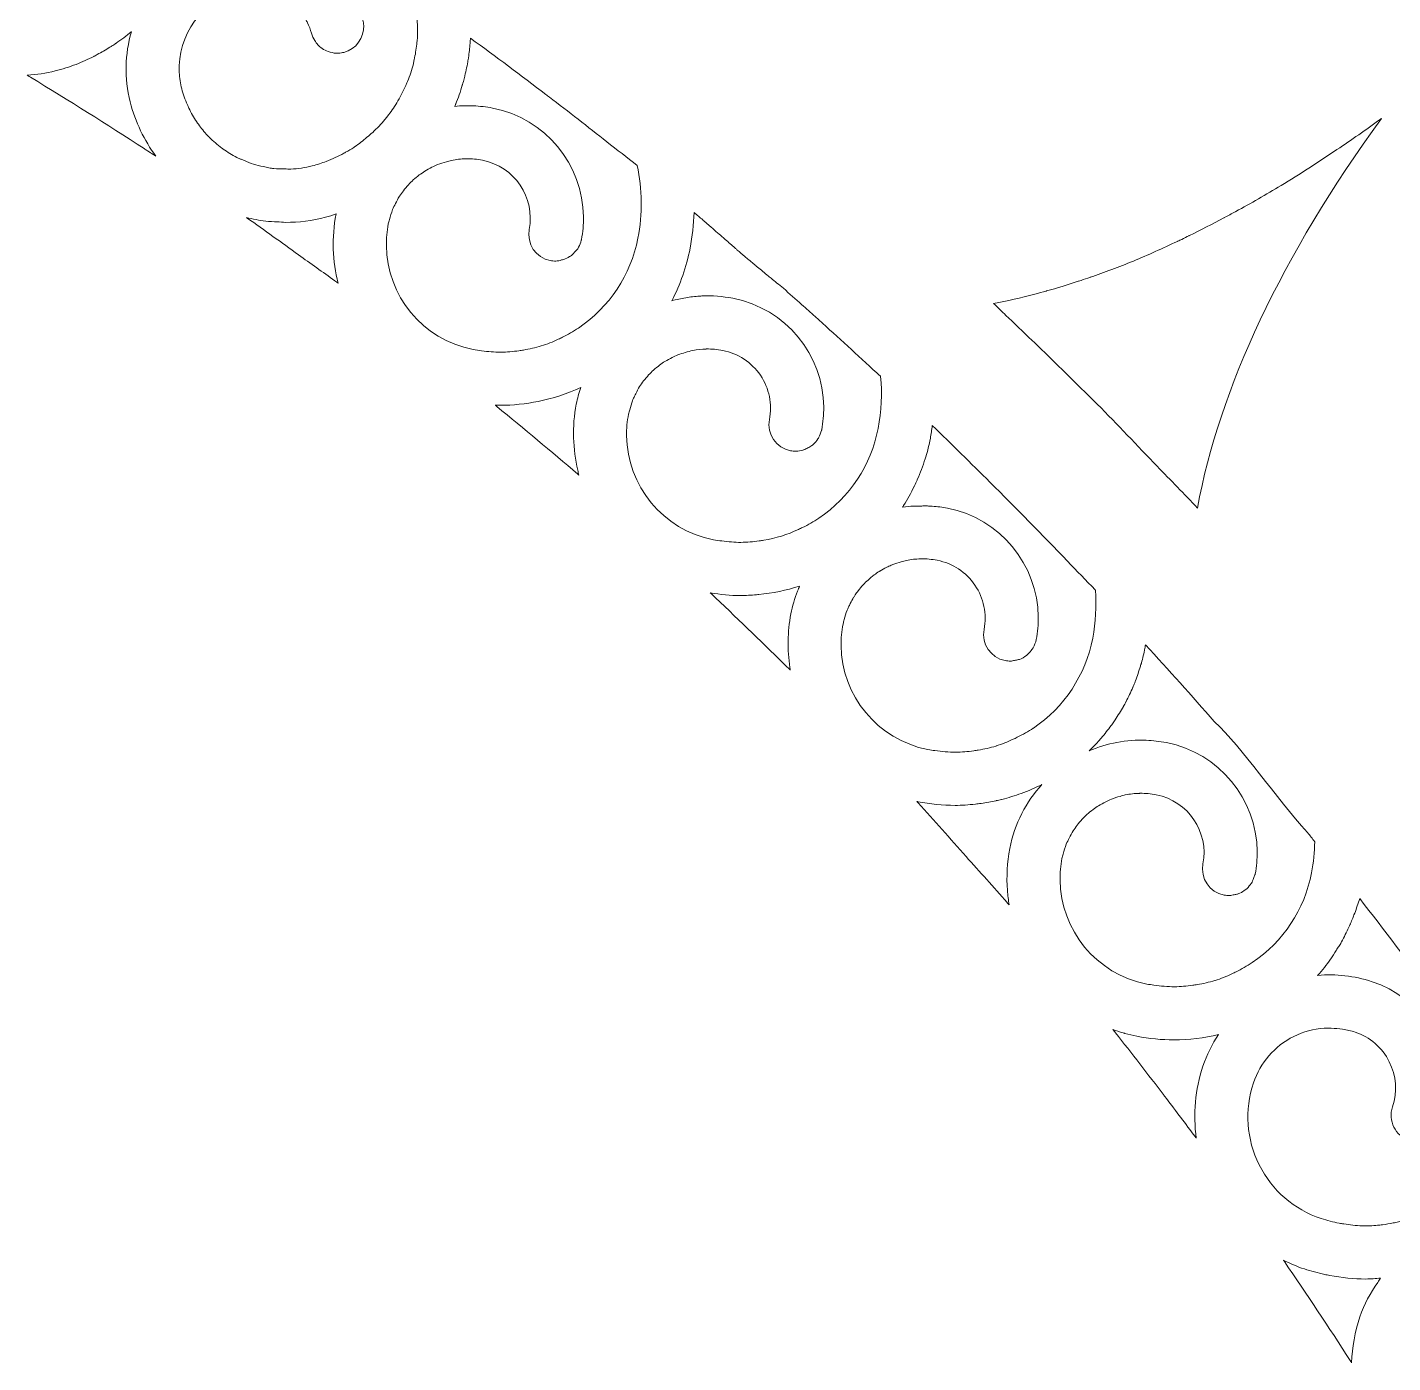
# Model space of a CAD drawing. Header units: millimetres. Extents: x -416 to 1516, y -417 to 43.
# Drawn here: x 971.55 to 997.25, y -60.25 to -35.12 of the extents above; entities that cross this region are included whole.
import ezdxf

# ---------------------------------------------------------------- set-up
doc = ezdxf.new("R2010")
doc.units = ezdxf.units.MM
doc.header["$MEASUREMENT"] = 0
doc.layers.add('Layer 2', color=7, linetype='Continuous')

msp = doc.modelspace()

# ---------------------------------------------------------------- linework, layer by layer
at = {"layer": 'Layer 2', "lineweight": 0}
for points, knots in [([(977.209, -35.57), (977.222, -35.575), (977.233, -35.58), (977.247, -35.584), (977.247, -35.584), (977.247, -35.584), (977.247, -35.584), (977.297, -35.598), (977.349, -35.606), (977.402, -35.603), (977.402, -35.603), (977.402, -35.603), (977.402, -35.603), (977.402, -35.603), (977.403, -35.603), (977.403, -35.603), (977.403, -35.603), (977.403, -35.603), (977.403, -35.603), (977.421, -35.602), (977.439, -35.598), (977.458, -35.595), (977.473, -35.592), (977.488, -35.592), (977.503, -35.588), (977.737, -35.528), (977.89, -35.311), (977.878, -35.079), (977.877, -35.046), (977.872, -35.013), (977.863, -34.979), (977.832, -34.857), (977.788, -34.741), (977.737, -34.63), (977.733, -34.621), (977.729, -34.612), (977.725, -34.603), (977.725, -34.602), (977.724, -34.601), (977.724, -34.6), (977.682, -34.512), (977.634, -34.428), (977.58, -34.348), (977.58, -34.346), (977.579, -34.345), (977.578, -34.343), (977.563, -34.321), (977.548, -34.299), (977.533, -34.277), (977.527, -34.27), (977.521, -34.264), (977.516, -34.257), (977.476, -34.203), (977.434, -34.152), (977.389, -34.103), (977.374, -34.086), (977.361, -34.067), (977.346, -34.05), (977.33, -34.034), (977.313, -34.019), (977.297, -34.003), (977.278, -33.984), (977.256, -33.968), (977.236, -33.95), (977.208, -33.925), (977.18, -33.9), (977.151, -33.876), (977.125, -33.855), (977.102, -33.831), (977.076, -33.812), (977.066, -33.805), (977.056, -33.797), (977.046, -33.79), (976.981, -33.743), (976.91, -33.703), (976.84, -33.665), (976.839, -33.664), (976.839, -33.664), (976.839, -33.664), (976.811, -33.649), (976.786, -33.629), (976.758, -33.615), (976.745, -33.609), (976.732, -33.605), (976.719, -33.599), (976.634, -33.559), (976.548, -33.525), (976.459, -33.496), (976.459, -33.496), (976.459, -33.496), (976.458, -33.496), (976.448, -33.492), (976.438, -33.487), (976.428, -33.484), (976.418, -33.481), (976.407, -33.479), (976.396, -33.477), (976.396, -33.477), (976.396, -33.477), (976.396, -33.477), (976.378, -33.472), (976.359, -33.47), (976.341, -33.465), (976.332, -33.463), (976.322, -33.462), (976.313, -33.459), (976.313, -33.459), (976.313, -33.459), (976.313, -33.459), (976.241, -33.441), (976.17, -33.423), (976.096, -33.413), (976.079, -33.411), (976.062, -33.41), (976.045, -33.408), (976.039, -33.407), (976.032, -33.408), (976.026, -33.407), (975.923, -33.395), (975.82, -33.39), (975.715, -33.396), (975.574, -33.402), (975.433, -33.423), (975.291, -33.46), (975.291, -33.46), (975.291, -33.46), (975.291, -33.46), (975.169, -33.491), (975.053, -33.535), (974.94, -33.584), (974.906, -33.598), (974.873, -33.614), (974.84, -33.63), (974.732, -33.681), (974.627, -33.737), (974.53, -33.802), (974.534, -33.791), (974.537, -33.781), (974.54, -33.77), (974.602, -33.62), (974.651, -33.466), (974.691, -33.31), (974.726, -33.182), (974.753, -33.052), (974.772, -32.921), (974.772, -32.919), (974.773, -32.918), (974.773, -32.917), (974.815, -32.618), (974.819, -32.314), (974.785, -32.01), (974.785, -32.006), (974.785, -32.003), (974.785, -31.999), (974.827, -31.99), (974.87, -31.986), (974.912, -31.978), (974.912, -31.979), (974.913, -31.979), (974.913, -31.979), (975.51, -32.349), (976.1, -32.728), (976.687, -33.113), (977.205, -33.454), (977.718, -33.802), (978.228, -34.154), (978.425, -34.29), (978.626, -34.421), (978.822, -34.559), (978.822, -34.559), (978.823, -34.559), (978.823, -34.559), (978.823, -34.559), (978.824, -34.56), (978.825, -34.56), (978.827, -34.572), (978.829, -34.583), (978.831, -34.595), (978.854, -34.702), (978.87, -34.809), (978.88, -34.915), (978.883, -34.951), (978.886, -34.986), (978.888, -35.021), (978.894, -35.135), (978.894, -35.248), (978.886, -35.359), (978.884, -35.385), (978.88, -35.41), (978.877, -35.435), (978.866, -35.534), (978.85, -35.632), (978.829, -35.728), (978.823, -35.753), (978.819, -35.779), (978.813, -35.804), (978.784, -35.916), (978.748, -36.026), (978.706, -36.133), (978.698, -36.153), (978.689, -36.173), (978.68, -36.193), (978.674, -36.207), (978.665, -36.22), (978.659, -36.235), (978.613, -36.339), (978.56, -36.441), (978.501, -36.539), (978.448, -36.626), (978.389, -36.71), (978.326, -36.79), (978.318, -36.8), (978.312, -36.812), (978.304, -36.821), (978.296, -36.832), (978.287, -36.842), (978.279, -36.853), (978.208, -36.938), (978.129, -37.017), (978.048, -37.093), (978.013, -37.125), (977.976, -37.155), (977.94, -37.186), (977.864, -37.249), (977.789, -37.312), (977.706, -37.367), (977.7, -37.371), (977.695, -37.374), (977.69, -37.378), (977.641, -37.41), (977.591, -37.44), (977.539, -37.468), (977.534, -37.472), (977.528, -37.475), (977.522, -37.478), (977.516, -37.481), (977.511, -37.483), (977.505, -37.486), (977.399, -37.543), (977.29, -37.597), (977.174, -37.64), (977.088, -37.672), (977, -37.701), (976.909, -37.724), (976.908, -37.724), (976.908, -37.724), (976.908, -37.724), (976.773, -37.759), (976.638, -37.779), (976.504, -37.786), (976.467, -37.788), (976.43, -37.782), (976.392, -37.781), (976.322, -37.781), (976.252, -37.78), (976.184, -37.774), (976.17, -37.772), (976.157, -37.771), (976.143, -37.769), (976.109, -37.764), (976.075, -37.756), (976.042, -37.748), (975.976, -37.735), (975.91, -37.725), (975.846, -37.706), (975.831, -37.702), (975.816, -37.697), (975.801, -37.693), (975.744, -37.673), (975.689, -37.649), (975.633, -37.625), (975.613, -37.617), (975.592, -37.609), (975.572, -37.601), (975.554, -37.593), (975.535, -37.588), (975.518, -37.58), (975.509, -37.575), (975.5, -37.57), (975.491, -37.565), (975.4, -37.519), (975.315, -37.466), (975.232, -37.407), (975.224, -37.401), (975.216, -37.395), (975.207, -37.389), (975.125, -37.328), (975.046, -37.261), (974.973, -37.188), (974.973, -37.188), (974.973, -37.188), (974.973, -37.187), (974.961, -37.176), (974.95, -37.163), (974.939, -37.151), (974.877, -37.085), (974.819, -37.014), (974.766, -36.94), (974.757, -36.927), (974.747, -36.915), (974.738, -36.902), (974.738, -36.902), (974.735, -36.898), (974.735, -36.898), (974.679, -36.815), (974.63, -36.727), (974.586, -36.636), (974.576, -36.615), (974.568, -36.595), (974.559, -36.574), (974.516, -36.477), (974.479, -36.378), (974.452, -36.272), (974.452, -36.272), (974.452, -36.272), (974.452, -36.272), (974.426, -36.171), (974.411, -36.07), (974.406, -35.969), (974.371, -35.266), (974.834, -34.61), (975.541, -34.428), (975.616, -34.409), (975.69, -34.398), (975.764, -34.395), (975.833, -34.391), (975.902, -34.396), (975.969, -34.405), (975.993, -34.408), (976.016, -34.415), (976.039, -34.42), (976.082, -34.429), (976.125, -34.438), (976.166, -34.452), (976.192, -34.46), (976.216, -34.472), (976.241, -34.482), (976.278, -34.497), (976.315, -34.514), (976.351, -34.533), (976.375, -34.547), (976.398, -34.561), (976.421, -34.576), (976.455, -34.598), (976.487, -34.622), (976.518, -34.647), (976.539, -34.664), (976.56, -34.682), (976.58, -34.701), (976.61, -34.729), (976.638, -34.76), (976.665, -34.792), (976.682, -34.812), (976.699, -34.831), (976.714, -34.852), (976.742, -34.889), (976.765, -34.929), (976.787, -34.97), (976.798, -34.99), (976.811, -35.008), (976.821, -35.029), (976.85, -35.092), (976.876, -35.158), (976.894, -35.228), (976.907, -35.278), (976.93, -35.323), (976.956, -35.364), (976.992, -35.424), (977.039, -35.475), (977.095, -35.514), (977.095, -35.514), (977.095, -35.514), (977.095, -35.514), (977.13, -35.538), (977.169, -35.556), (977.209, -35.57)], [0, 0, 0, 0, 1, 1, 1, 2, 2, 2, 3, 3, 3, 4, 4, 4, 5, 5, 5, 6, 6, 6, 7, 7, 7, 8, 8, 8, 9, 9, 9, 10, 10, 10, 11, 11, 11, 12, 12, 12, 13, 13, 13, 14, 14, 14, 15, 15, 15, 16, 16, 16, 17, 17, 17, 18, 18, 18, 19, 19, 19, 20, 20, 20, 21, 21, 21, 22, 22, 22, 23, 23, 23, 24, 24, 24, 25, 25, 25, 26, 26, 26, 27, 27, 27, 28, 28, 28, 29, 29, 29, 30, 30, 30, 31, 31, 31, 32, 32, 32, 33, 33, 33, 34, 34, 34, 35, 35, 35, 36, 36, 36, 37, 37, 37, 38, 38, 38, 39, 39, 39, 40, 40, 40, 41, 41, 41, 42, 42, 42, 43, 43, 43, 44, 44, 44, 45, 45, 45, 46, 46, 46, 47, 47, 47, 48, 48, 48, 49, 49, 49, 50, 50, 50, 51, 51, 51, 52, 52, 52, 53, 53, 53, 54, 54, 54, 55, 55, 55, 56, 56, 56, 57, 57, 57, 58, 58, 58, 59, 59, 59, 60, 60, 60, 61, 61, 61, 62, 62, 62, 63, 63, 63, 64, 64, 64, 65, 65, 65, 66, 66, 66, 67, 67, 67, 68, 68, 68, 69, 69, 69, 70, 70, 70, 71, 71, 71, 72, 72, 72, 73, 73, 73, 74, 74, 74, 75, 75, 75, 76, 76, 76, 77, 77, 77, 78, 78, 78, 79, 79, 79, 80, 80, 80, 81, 81, 81, 82, 82, 82, 83, 83, 83, 84, 84, 84, 85, 85, 85, 86, 86, 86, 87, 87, 87, 88, 88, 88, 89, 89, 89, 90, 90, 90, 91, 91, 91, 92, 92, 92, 93, 93, 93, 94, 94, 94, 95, 95, 95, 96, 96, 96, 97, 97, 97, 98, 98, 98, 99, 99, 99, 100, 100, 100, 101, 101, 101, 102, 102, 102, 103, 103, 103, 104, 104, 104, 105, 105, 105, 106, 106, 106, 107, 107, 107, 108, 108, 108, 109, 109, 109, 110, 110, 110, 111, 111, 111, 112, 112, 112, 113, 113, 113, 114, 114, 114, 115, 115, 115, 116, 116, 116, 117, 117, 117, 118, 118, 118, 119, 119, 119, 120, 120, 120, 121, 121, 121, 122, 122, 122, 123, 123, 123, 124, 124, 124, 125, 125, 125, 125]), ([(973.482, -36.521), (973.58, -36.901), (973.748, -37.243), (973.966, -37.542), (973.952, -37.533), (973.939, -37.525), (973.925, -37.516), (973.925, -37.516), (973.924, -37.515), (973.924, -37.515), (973.922, -37.514), (973.92, -37.512), (973.918, -37.511), (973.882, -37.488), (973.846, -37.465), (973.81, -37.442), (973.809, -37.442), (973.808, -37.441), (973.808, -37.441), (973.787, -37.427), (973.765, -37.414), (973.744, -37.4), (973.04, -36.941), (972.327, -36.494), (971.607, -36.057), (971.599, -36.052), (971.591, -36.047), (971.583, -36.042), (971.571, -36.035), (971.558, -36.027), (971.546, -36.019), (971.721, -36.006), (971.896, -35.983), (972.072, -35.938), (972.206, -35.904), (972.337, -35.862), (972.465, -35.813), (972.579, -35.769), (972.69, -35.718), (972.799, -35.663), (972.801, -35.662), (972.802, -35.661), (972.804, -35.66), (972.804, -35.66), (972.805, -35.66), (972.805, -35.66), (972.831, -35.647), (972.856, -35.632), (972.882, -35.618), (972.882, -35.618), (972.883, -35.618), (972.884, -35.617), (972.887, -35.616), (972.891, -35.614), (972.894, -35.612), (972.974, -35.569), (973.051, -35.523), (973.126, -35.475), (973.13, -35.472), (973.133, -35.47), (973.136, -35.468), (973.137, -35.468), (973.137, -35.467), (973.138, -35.467), (973.161, -35.452), (973.185, -35.437), (973.208, -35.422), (973.208, -35.422), (973.208, -35.421), (973.209, -35.421), (973.211, -35.419), (973.214, -35.418), (973.216, -35.416), (973.315, -35.348), (973.412, -35.277), (973.504, -35.2), (973.505, -35.2), (973.505, -35.199), (973.505, -35.199), (973.384, -35.617), (973.366, -36.07), (973.482, -36.521)], [0, 0, 0, 0, 1, 1, 1, 2, 2, 2, 3, 3, 3, 4, 4, 4, 5, 5, 5, 6, 6, 6, 7, 7, 7, 8, 8, 8, 9, 9, 9, 10, 10, 10, 11, 11, 11, 12, 12, 12, 13, 13, 13, 14, 14, 14, 15, 15, 15, 16, 16, 16, 17, 17, 17, 18, 18, 18, 19, 19, 19, 20, 20, 20, 21, 21, 21, 22, 22, 22, 23, 23, 23, 24, 24, 24, 25, 25, 25, 26, 26, 26, 27, 27, 27, 27]), ([(981.923, -40.777), (981.923, -40.777), (981.923, -40.777), (981.922, -40.777), (981.825, -40.843), (981.723, -40.899), (981.62, -40.951), (981.594, -40.964), (981.568, -40.976), (981.542, -40.988), (981.437, -41.036), (981.331, -41.08), (981.222, -41.114), (981.222, -41.114), (981.221, -41.114), (981.22, -41.114), (981.111, -41.148), (980.999, -41.172), (980.887, -41.191), (980.858, -41.196), (980.83, -41.2), (980.802, -41.204), (980.688, -41.22), (980.574, -41.231), (980.459, -41.231), (980.339, -41.232), (980.219, -41.221), (980.098, -41.205), (980.045, -41.198), (979.992, -41.192), (979.939, -41.182), (978.983, -40.997), (978.315, -40.162), (978.305, -39.224), (978.303, -39.09), (978.315, -38.954), (978.341, -38.818), (978.347, -38.789), (978.358, -38.764), (978.365, -38.736), (978.381, -38.671), (978.398, -38.607), (978.422, -38.547), (978.438, -38.507), (978.459, -38.471), (978.477, -38.433), (978.5, -38.387), (978.523, -38.34), (978.55, -38.297), (978.574, -38.261), (978.6, -38.227), (978.626, -38.193), (978.656, -38.154), (978.687, -38.115), (978.72, -38.079), (978.749, -38.048), (978.78, -38.018), (978.811, -37.99), (978.848, -37.956), (978.886, -37.925), (978.925, -37.896), (978.959, -37.871), (978.993, -37.847), (979.028, -37.824), (979.072, -37.797), (979.117, -37.773), (979.163, -37.751), (979.199, -37.733), (979.234, -37.715), (979.27, -37.7), (979.324, -37.679), (979.379, -37.663), (979.435, -37.648), (979.468, -37.639), (979.499, -37.628), (979.533, -37.621), (979.62, -37.604), (979.71, -37.593), (979.801, -37.592), (979.804, -37.591), (979.807, -37.591), (979.81, -37.591), (979.911, -37.59), (980.013, -37.599), (980.115, -37.618), (980.717, -37.735), (981.111, -38.319), (980.995, -38.921), (980.943, -39.192), (981.12, -39.454), (981.391, -39.507), (981.425, -39.513), (981.459, -39.516), (981.493, -39.516), (981.493, -39.516), (981.493, -39.516), (981.493, -39.516), (981.493, -39.516), (981.493, -39.516), (981.493, -39.516), (981.493, -39.516), (981.493, -39.516), (981.493, -39.516), (981.531, -39.516), (981.567, -39.504), (981.604, -39.496), (981.617, -39.492), (981.631, -39.492), (981.644, -39.488), (981.644, -39.488), (981.644, -39.488), (981.644, -39.488), (981.684, -39.475), (981.72, -39.453), (981.755, -39.431), (981.767, -39.423), (981.78, -39.419), (981.79, -39.411), (981.79, -39.411), (981.79, -39.41), (981.79, -39.41), (981.82, -39.388), (981.843, -39.359), (981.867, -39.33), (981.88, -39.315), (981.896, -39.301), (981.907, -39.284), (981.907, -39.284), (981.907, -39.284), (981.907, -39.284), (981.913, -39.274), (981.918, -39.264), (981.923, -39.254), (981.923, -39.254), (981.924, -39.253), (981.924, -39.253), (981.945, -39.213), (981.962, -39.171), (981.973, -39.124), (981.974, -39.12), (981.977, -39.116), (981.978, -39.111), (982.006, -38.968), (982.018, -38.826), (982.016, -38.686), (982.005, -37.704), (981.306, -36.83), (980.306, -36.637), (980.185, -36.613), (980.065, -36.6), (979.946, -36.595), (979.827, -36.589), (979.71, -36.593), (979.594, -36.604), (979.599, -36.592), (979.602, -36.579), (979.607, -36.566), (979.608, -36.564), (979.609, -36.562), (979.61, -36.559), (979.658, -36.444), (979.699, -36.326), (979.735, -36.206), (979.735, -36.205), (979.735, -36.205), (979.735, -36.204), (979.736, -36.2), (979.738, -36.196), (979.74, -36.191), (979.75, -36.156), (979.76, -36.121), (979.769, -36.085), (979.771, -36.08), (979.771, -36.075), (979.773, -36.07), (979.773, -36.069), (979.773, -36.068), (979.773, -36.068), (979.799, -35.967), (979.82, -35.866), (979.837, -35.764), (979.838, -35.762), (979.838, -35.76), (979.839, -35.758), (979.839, -35.758), (979.839, -35.758), (979.839, -35.757), (979.839, -35.754), (979.84, -35.75), (979.841, -35.746), (979.844, -35.729), (979.848, -35.712), (979.851, -35.694), (979.851, -35.694), (979.851, -35.693), (979.851, -35.692), (979.851, -35.692), (979.851, -35.691), (979.851, -35.691), (979.851, -35.69), (979.851, -35.689), (979.851, -35.688), (979.865, -35.598), (979.873, -35.507), (979.88, -35.415), (979.88, -35.411), (979.881, -35.407), (979.881, -35.403), (979.883, -35.376), (979.888, -35.349), (979.889, -35.322), (980.367, -35.669), (980.84, -36.023), (981.309, -36.38), (981.331, -36.396), (981.352, -36.413), (981.374, -36.43), (981.737, -36.707), (982.098, -36.988), (982.456, -37.271), (982.646, -37.42), (982.839, -37.567), (983.027, -37.718), (983.028, -37.718), (983.028, -37.718), (983.028, -37.718), (983.123, -38.163), (983.129, -38.626), (983.04, -39.086), (982.906, -39.78), (982.509, -40.381), (981.923, -40.777)], [0, 0, 0, 0, 1, 1, 1, 2, 2, 2, 3, 3, 3, 4, 4, 4, 5, 5, 5, 6, 6, 6, 7, 7, 7, 8, 8, 8, 9, 9, 9, 10, 10, 10, 11, 11, 11, 12, 12, 12, 13, 13, 13, 14, 14, 14, 15, 15, 15, 16, 16, 16, 17, 17, 17, 18, 18, 18, 19, 19, 19, 20, 20, 20, 21, 21, 21, 22, 22, 22, 23, 23, 23, 24, 24, 24, 25, 25, 25, 26, 26, 26, 27, 27, 27, 28, 28, 28, 29, 29, 29, 30, 30, 30, 31, 31, 31, 32, 32, 32, 33, 33, 33, 34, 34, 34, 35, 35, 35, 36, 36, 36, 37, 37, 37, 38, 38, 38, 39, 39, 39, 40, 40, 40, 41, 41, 41, 42, 42, 42, 43, 43, 43, 44, 44, 44, 45, 45, 45, 46, 46, 46, 47, 47, 47, 48, 48, 48, 49, 49, 49, 50, 50, 50, 51, 51, 51, 52, 52, 52, 53, 53, 53, 54, 54, 54, 55, 55, 55, 56, 56, 56, 57, 57, 57, 58, 58, 58, 59, 59, 59, 60, 60, 60, 61, 61, 61, 62, 62, 62, 63, 63, 63, 64, 64, 64, 65, 65, 65, 66, 66, 66, 67, 67, 67, 68, 68, 68, 69, 69, 69, 70, 70, 70, 71, 71, 71, 72, 72, 72, 73, 73, 73, 74, 74, 74, 75, 75, 75, 76, 76, 76, 77, 77, 77, 77]), ([(993.575, -44.166), (993.326, -43.899), (993.069, -43.641), (992.815, -43.379), (992.44, -42.988), (992.07, -42.594), (991.687, -42.21), (991.123, -41.645), (990.548, -41.09), (989.969, -40.54), (989.891, -40.466), (989.815, -40.389), (989.737, -40.315), (989.991, -40.268), (990.249, -40.207), (990.51, -40.14), (990.51, -40.14), (990.511, -40.14), (990.511, -40.14), (990.512, -40.139), (990.512, -40.139), (990.512, -40.139), (990.583, -40.121), (990.655, -40.1), (990.727, -40.08), (990.727, -40.08), (990.728, -40.08), (990.728, -40.08), (990.729, -40.079), (990.73, -40.079), (990.731, -40.079), (990.93, -40.024), (991.13, -39.963), (991.331, -39.896), (991.331, -39.896), (991.332, -39.896), (991.332, -39.896), (991.333, -39.896), (991.335, -39.895), (991.336, -39.895), (991.351, -39.89), (991.367, -39.884), (991.383, -39.879), (991.438, -39.861), (991.494, -39.843), (991.55, -39.824), (991.55, -39.824), (991.551, -39.823), (991.551, -39.823), (991.552, -39.823), (991.553, -39.823), (991.554, -39.822), (991.823, -39.729), (992.094, -39.628), (992.368, -39.516), (992.642, -39.402), (992.919, -39.277), (993.198, -39.145), (993.199, -39.144), (993.201, -39.143), (993.202, -39.143), (993.202, -39.143), (993.203, -39.142), (993.203, -39.142), (993.229, -39.13), (993.255, -39.12), (993.281, -39.108), (993.325, -39.087), (993.369, -39.061), (993.413, -39.04), (993.414, -39.039), (993.415, -39.039), (993.417, -39.038), (993.419, -39.037), (993.421, -39.036), (993.424, -39.035), (993.638, -38.93), (993.853, -38.82), (994.069, -38.704), (994.069, -38.704), (994.07, -38.704), (994.07, -38.704), (994.07, -38.704), (994.07, -38.704), (994.07, -38.704), (994.07, -38.704), (994.071, -38.703), (994.071, -38.703), (994.071, -38.703), (994.076, -38.701), (994.076, -38.701), (994.078, -38.7), (994.079, -38.699), (994.08, -38.699), (994.149, -38.662), (994.218, -38.626), (994.287, -38.588), (994.288, -38.587), (994.289, -38.587), (994.29, -38.586), (994.291, -38.585), (994.293, -38.585), (994.295, -38.584), (994.578, -38.428), (994.862, -38.267), (995.148, -38.094), (995.498, -37.882), (995.849, -37.654), (996.201, -37.416), (996.473, -37.235), (996.745, -37.045), (997.017, -36.848), (997.023, -36.843), (997.03, -36.839), (997.036, -36.835), (995.168, -39.398), (993.98, -41.933), (993.575, -44.166)], [0, 0, 0, 0, 1, 1, 1, 2, 2, 2, 3, 3, 3, 4, 4, 4, 5, 5, 5, 6, 6, 6, 7, 7, 7, 8, 8, 8, 9, 9, 9, 10, 10, 10, 11, 11, 11, 12, 12, 12, 13, 13, 13, 14, 14, 14, 15, 15, 15, 16, 16, 16, 17, 17, 17, 18, 18, 18, 19, 19, 19, 20, 20, 20, 21, 21, 21, 22, 22, 22, 23, 23, 23, 24, 24, 24, 25, 25, 25, 26, 26, 26, 27, 27, 27, 28, 28, 28, 29, 29, 29, 30, 30, 30, 31, 31, 31, 32, 32, 32, 33, 33, 33, 34, 34, 34, 35, 35, 35, 36, 36, 36, 37, 37, 37, 38, 38, 38, 39, 39, 39, 39]), ([(976.034, -38.765), (976.106, -38.774), (976.179, -38.775), (976.251, -38.778), (976.303, -38.781), (976.354, -38.788), (976.406, -38.788), (976.406, -38.788), (976.406, -38.788), (976.406, -38.788), (976.406, -38.788), (976.406, -38.788), (976.406, -38.788), (976.406, -38.788), (976.406, -38.788), (976.406, -38.788), (976.406, -38.788), (976.406, -38.788), (976.406, -38.788), (976.406, -38.788), (976.407, -38.788), (976.407, -38.788), (976.407, -38.788), (976.407, -38.788), (976.407, -38.788), (976.655, -38.788), (976.907, -38.757), (977.158, -38.693), (977.226, -38.675), (977.292, -38.652), (977.358, -38.63), (977.272, -39.077), (977.293, -39.519), (977.398, -39.933), (977.397, -39.933), (977.397, -39.933), (977.397, -39.933), (977.389, -39.927), (977.38, -39.921), (977.371, -39.914), (977.359, -39.906), (977.347, -39.897), (977.335, -39.888), (977.109, -39.722), (976.879, -39.562), (976.651, -39.399), (976.331, -39.168), (976.012, -38.934), (975.687, -38.708), (975.683, -38.705), (975.68, -38.702), (975.676, -38.699), (975.674, -38.698), (975.673, -38.697), (975.672, -38.696), (975.79, -38.726), (975.911, -38.749), (976.034, -38.765)], [0, 0, 0, 0, 1, 1, 1, 2, 2, 2, 3, 3, 3, 4, 4, 4, 5, 5, 5, 6, 6, 6, 7, 7, 7, 8, 8, 8, 9, 9, 9, 10, 10, 10, 11, 11, 11, 12, 12, 12, 13, 13, 13, 14, 14, 14, 15, 15, 15, 16, 16, 16, 17, 17, 17, 18, 18, 18, 19, 19, 19, 19]), ([(986.376, -40.561), (986.742, -40.89), (987.105, -41.221), (987.466, -41.555), (987.513, -41.599), (987.561, -41.642), (987.608, -41.686), (987.609, -41.686), (987.609, -41.687), (987.61, -41.688), (987.64, -42.01), (987.626, -42.339), (987.563, -42.666), (987.428, -43.36), (987.032, -43.961), (986.446, -44.357), (986.445, -44.357), (986.445, -44.357), (986.445, -44.357), (986.348, -44.423), (986.246, -44.479), (986.142, -44.531), (986.116, -44.544), (986.09, -44.556), (986.064, -44.569), (985.854, -44.665), (985.634, -44.733), (985.409, -44.771), (985.381, -44.776), (985.353, -44.78), (985.325, -44.784), (985.211, -44.8), (985.097, -44.811), (984.981, -44.811), (984.862, -44.812), (984.741, -44.801), (984.621, -44.785), (984.568, -44.778), (984.515, -44.773), (984.462, -44.762), (983.506, -44.577), (982.837, -43.742), (982.827, -42.804), (982.825, -42.67), (982.837, -42.534), (982.864, -42.398), (982.869, -42.369), (982.88, -42.344), (982.887, -42.317), (982.902, -42.258), (982.918, -42.201), (982.938, -42.146), (982.944, -42.13), (982.951, -42.115), (982.957, -42.1), (982.971, -42.071), (982.985, -42.042), (983, -42.014), (983.023, -41.967), (983.045, -41.921), (983.073, -41.877), (983.096, -41.841), (983.123, -41.807), (983.148, -41.773), (983.178, -41.734), (983.209, -41.695), (983.243, -41.659), (983.272, -41.628), (983.302, -41.599), (983.334, -41.57), (983.37, -41.537), (983.409, -41.505), (983.448, -41.476), (983.481, -41.451), (983.515, -41.427), (983.55, -41.405), (983.594, -41.378), (983.64, -41.354), (983.686, -41.331), (983.721, -41.314), (983.756, -41.296), (983.793, -41.281), (983.838, -41.263), (983.885, -41.25), (983.932, -41.237), (983.979, -41.223), (984.027, -41.209), (984.075, -41.199), (984.157, -41.184), (984.239, -41.173), (984.323, -41.172), (984.326, -41.172), (984.33, -41.171), (984.333, -41.171), (984.433, -41.17), (984.535, -41.179), (984.637, -41.199), (984.929, -41.255), (985.181, -41.422), (985.347, -41.667), (985.513, -41.914), (985.574, -42.21), (985.517, -42.501), (985.465, -42.772), (985.642, -43.035), (985.913, -43.087), (985.947, -43.094), (985.981, -43.097), (986.015, -43.096), (986.015, -43.096), (986.015, -43.096), (986.015, -43.096), (986.015, -43.096), (986.015, -43.096), (986.015, -43.096), (986.015, -43.096), (986.015, -43.096), (986.015, -43.096), (986.06, -43.096), (986.102, -43.085), (986.144, -43.073), (986.151, -43.071), (986.159, -43.071), (986.167, -43.069), (986.167, -43.069), (986.167, -43.069), (986.167, -43.069), (986.193, -43.06), (986.216, -43.046), (986.241, -43.033), (986.265, -43.019), (986.291, -43.008), (986.313, -42.991), (986.313, -42.991), (986.313, -42.991), (986.313, -42.991), (986.322, -42.984), (986.331, -42.977), (986.34, -42.969), (986.34, -42.969), (986.34, -42.969), (986.34, -42.969), (986.374, -42.938), (986.405, -42.904), (986.429, -42.864), (986.436, -42.854), (986.44, -42.844), (986.446, -42.834), (986.446, -42.834), (986.446, -42.834), (986.446, -42.834), (986.467, -42.794), (986.485, -42.751), (986.495, -42.705), (986.496, -42.7), (986.499, -42.696), (986.5, -42.691), (986.528, -42.548), (986.54, -42.406), (986.539, -42.266), (986.528, -41.285), (985.829, -40.41), (984.828, -40.217), (984.634, -40.179), (984.44, -40.165), (984.248, -40.173), (984.248, -40.173), (984.247, -40.173), (984.247, -40.173), (984.233, -40.174), (984.218, -40.177), (984.204, -40.178), (984.203, -40.178), (984.202, -40.178), (984.201, -40.178), (984.114, -40.183), (984.026, -40.192), (983.94, -40.207), (983.853, -40.221), (983.766, -40.239), (983.68, -40.263), (983.839, -39.956), (983.956, -39.625), (984.023, -39.276), (984.067, -39.051), (984.088, -38.825), (984.097, -38.6), (984.098, -38.601), (984.099, -38.602), (984.099, -38.603), (984.157, -38.652), (984.21, -38.697), (984.26, -38.74), (984.261, -38.742), (984.262, -38.742), (984.264, -38.744), (984.264, -38.744), (984.264, -38.744), (984.264, -38.744), (984.275, -38.754), (984.285, -38.762), (984.296, -38.771), (984.329, -38.801), (984.363, -38.83), (984.395, -38.857), (984.403, -38.864), (984.411, -38.871), (984.419, -38.879), (984.503, -38.951), (984.579, -39.017), (984.649, -39.078), (984.652, -39.081), (984.655, -39.084), (984.659, -39.087), (984.691, -39.115), (984.723, -39.144), (984.754, -39.171), (984.762, -39.178), (984.769, -39.184), (984.777, -39.191), (984.807, -39.216), (984.836, -39.242), (984.866, -39.268), (984.867, -39.268), (984.867, -39.269), (984.868, -39.269), (984.881, -39.281), (984.896, -39.294), (984.909, -39.305), (984.91, -39.306), (984.911, -39.307), (984.912, -39.308), (984.957, -39.347), (985.003, -39.387), (985.052, -39.428), (985.054, -39.43), (985.056, -39.431), (985.058, -39.433), (985.061, -39.435), (985.064, -39.438), (985.066, -39.44), (985.069, -39.442), (985.072, -39.445), (985.074, -39.447), (985.124, -39.489), (985.177, -39.534), (985.233, -39.581), (985.234, -39.582), (985.235, -39.582), (985.236, -39.583), (985.246, -39.591), (985.255, -39.599), (985.265, -39.608), (985.266, -39.608), (985.267, -39.609), (985.268, -39.61), (985.33, -39.661), (985.397, -39.717), (985.47, -39.777), (985.471, -39.778), (985.472, -39.779), (985.473, -39.78), (985.485, -39.789), (985.498, -39.8), (985.51, -39.81), (985.511, -39.81), (985.511, -39.811), (985.512, -39.811), (985.523, -39.82), (985.536, -39.831), (985.547, -39.84), (985.618, -39.898), (985.693, -39.959), (985.779, -40.029), (985.895, -40.13), (986.009, -40.233), (986.123, -40.336), (986.208, -40.411), (986.292, -40.486), (986.376, -40.561)], [0, 0, 0, 0, 1, 1, 1, 2, 2, 2, 3, 3, 3, 4, 4, 4, 5, 5, 5, 6, 6, 6, 7, 7, 7, 8, 8, 8, 9, 9, 9, 10, 10, 10, 11, 11, 11, 12, 12, 12, 13, 13, 13, 14, 14, 14, 15, 15, 15, 16, 16, 16, 17, 17, 17, 18, 18, 18, 19, 19, 19, 20, 20, 20, 21, 21, 21, 22, 22, 22, 23, 23, 23, 24, 24, 24, 25, 25, 25, 26, 26, 26, 27, 27, 27, 28, 28, 28, 29, 29, 29, 30, 30, 30, 31, 31, 31, 32, 32, 32, 33, 33, 33, 34, 34, 34, 35, 35, 35, 36, 36, 36, 37, 37, 37, 38, 38, 38, 39, 39, 39, 40, 40, 40, 41, 41, 41, 42, 42, 42, 43, 43, 43, 44, 44, 44, 45, 45, 45, 46, 46, 46, 47, 47, 47, 48, 48, 48, 49, 49, 49, 50, 50, 50, 51, 51, 51, 52, 52, 52, 53, 53, 53, 54, 54, 54, 55, 55, 55, 56, 56, 56, 57, 57, 57, 58, 58, 58, 59, 59, 59, 60, 60, 60, 61, 61, 61, 62, 62, 62, 63, 63, 63, 64, 64, 64, 65, 65, 65, 66, 66, 66, 67, 67, 67, 68, 68, 68, 69, 69, 69, 70, 70, 70, 71, 71, 71, 72, 72, 72, 73, 73, 73, 74, 74, 74, 75, 75, 75, 76, 76, 76, 77, 77, 77, 78, 78, 78, 79, 79, 79, 80, 80, 80, 81, 81, 81, 82, 82, 82, 83, 83, 83, 84, 84, 84, 85, 85, 85, 86, 86, 86, 87, 87, 87, 88, 88, 88, 89, 89, 89, 90, 90, 90, 91, 91, 91, 92, 92, 92, 93, 93, 93, 93]), ([(981.909, -43.454), (981.916, -43.485), (981.921, -43.516), (981.928, -43.546), (981.928, -43.546), (981.928, -43.546), (981.928, -43.546), (981.922, -43.54), (981.915, -43.535), (981.908, -43.529), (981.406, -43.097), (980.899, -42.673), (980.385, -42.254), (980.383, -42.252), (980.38, -42.249), (980.377, -42.247), (980.37, -42.241), (980.363, -42.235), (980.356, -42.229), (980.355, -42.229), (980.355, -42.229), (980.355, -42.228), (980.355, -42.228), (980.353, -42.227), (980.353, -42.227), (980.385, -42.228), (980.417, -42.231), (980.449, -42.231), (980.449, -42.231), (980.449, -42.231), (980.449, -42.231), (980.449, -42.231), (980.449, -42.231), (980.449, -42.231), (980.449, -42.231), (980.449, -42.231), (980.449, -42.231), (980.449, -42.231), (980.449, -42.231), (980.449, -42.231), (980.449, -42.231), (980.45, -42.231), (980.45, -42.231), (980.45, -42.231), (980.45, -42.231), (980.45, -42.231), (980.69, -42.231), (980.928, -42.204), (981.161, -42.157), (981.437, -42.101), (981.706, -42.016), (981.964, -41.897), (981.931, -41.998), (981.901, -42.101), (981.881, -42.208), (981.798, -42.634), (981.817, -43.056), (981.909, -43.454)], [0, 0, 0, 0, 1, 1, 1, 2, 2, 2, 3, 3, 3, 4, 4, 4, 5, 5, 5, 6, 6, 6, 7, 7, 7, 8, 8, 8, 9, 9, 9, 10, 10, 10, 11, 11, 11, 12, 12, 12, 13, 13, 13, 14, 14, 14, 15, 15, 15, 16, 16, 16, 17, 17, 17, 18, 18, 18, 19, 19, 19, 19]), ([(989.952, -47.037), (989.986, -47.044), (990.02, -47.047), (990.054, -47.046), (990.054, -47.046), (990.054, -47.046), (990.054, -47.046), (990.054, -47.046), (990.054, -47.046), (990.054, -47.046), (990.054, -47.046), (990.054, -47.046), (990.054, -47.046), (990.08, -47.046), (990.104, -47.038), (990.129, -47.033), (990.154, -47.028), (990.181, -47.027), (990.205, -47.019), (990.205, -47.019), (990.206, -47.019), (990.206, -47.019), (990.211, -47.018), (990.217, -47.017), (990.222, -47.016), (990.27, -46.998), (990.314, -46.97), (990.354, -46.939), (990.363, -46.932), (990.37, -46.926), (990.379, -46.919), (990.381, -46.916), (990.383, -46.913), (990.385, -46.911), (990.413, -46.885), (990.437, -46.857), (990.458, -46.826), (990.461, -46.822), (990.466, -46.819), (990.469, -46.814), (990.473, -46.808), (990.476, -46.801), (990.479, -46.794), (990.506, -46.747), (990.528, -46.697), (990.539, -46.641), (990.539, -46.641), (990.539, -46.641), (990.539, -46.641), (990.567, -46.498), (990.579, -46.356), (990.578, -46.216), (990.567, -45.235), (989.868, -44.361), (988.867, -44.167), (988.867, -44.167), (988.867, -44.167), (988.867, -44.167), (988.772, -44.148), (988.677, -44.138), (988.582, -44.131), (988.582, -44.131), (988.582, -44.131), (988.582, -44.131), (988.558, -44.13), (988.534, -44.128), (988.51, -44.127), (988.487, -44.126), (988.463, -44.123), (988.44, -44.123), (988.416, -44.123), (988.392, -44.128), (988.368, -44.128), (988.322, -44.129), (988.276, -44.126), (988.23, -44.129), (988.161, -44.133), (988.093, -44.141), (988.024, -44.151), (988.024, -44.151), (988.024, -44.151), (988.023, -44.151), (988.03, -44.141), (988.034, -44.131), (988.04, -44.121), (988.041, -44.12), (988.042, -44.118), (988.042, -44.117), (988.116, -44.002), (988.181, -43.881), (988.241, -43.758), (988.241, -43.757), (988.241, -43.757), (988.241, -43.756), (988.243, -43.753), (988.246, -43.749), (988.247, -43.746), (988.264, -43.711), (988.281, -43.675), (988.296, -43.64), (988.298, -43.636), (988.299, -43.633), (988.3, -43.629), (988.356, -43.503), (988.405, -43.374), (988.446, -43.241), (988.447, -43.24), (988.447, -43.239), (988.448, -43.238), (988.452, -43.225), (988.458, -43.214), (988.461, -43.202), (988.495, -43.089), (988.523, -42.973), (988.546, -42.856), (988.561, -42.774), (988.57, -42.693), (988.581, -42.611), (988.947, -42.962), (989.307, -43.321), (989.668, -43.679), (990.161, -44.169), (990.648, -44.665), (991.128, -45.167), (991.301, -45.348), (991.478, -45.525), (991.649, -45.707), (991.65, -45.708), (991.652, -45.71), (991.653, -45.711), (991.675, -46.01), (991.66, -46.314), (991.602, -46.616), (991.467, -47.311), (991.071, -47.911), (990.485, -48.307), (990.485, -48.307), (990.484, -48.307), (990.484, -48.307), (990.386, -48.373), (990.285, -48.429), (990.181, -48.481), (990.155, -48.494), (990.129, -48.507), (990.103, -48.519), (989.999, -48.567), (989.893, -48.61), (989.784, -48.644), (989.783, -48.644), (989.782, -48.645), (989.782, -48.645), (989.672, -48.679), (989.561, -48.702), (989.448, -48.722), (989.42, -48.726), (989.392, -48.731), (989.364, -48.735), (989.25, -48.75), (989.136, -48.761), (989.021, -48.762), (988.892, -48.762), (988.763, -48.75), (988.633, -48.731), (988.589, -48.725), (988.545, -48.721), (988.501, -48.712), (987.545, -48.527), (986.876, -47.692), (986.866, -46.754), (986.864, -46.62), (986.876, -46.484), (986.903, -46.348), (986.908, -46.319), (986.919, -46.294), (986.926, -46.266), (986.942, -46.206), (986.958, -46.146), (986.979, -46.089), (986.987, -46.069), (986.997, -46.05), (987.006, -46.031), (987.017, -46.008), (987.028, -45.986), (987.039, -45.963), (987.059, -45.923), (987.079, -45.884), (987.102, -45.845), (987.111, -45.831), (987.121, -45.816), (987.13, -45.802), (987.149, -45.775), (987.168, -45.749), (987.187, -45.723), (987.217, -45.684), (987.247, -45.646), (987.28, -45.611), (987.281, -45.61), (987.281, -45.609), (987.282, -45.608), (987.311, -45.577), (987.342, -45.548), (987.373, -45.52), (987.409, -45.486), (987.447, -45.455), (987.487, -45.425), (987.518, -45.402), (987.55, -45.38), (987.583, -45.359), (987.587, -45.356), (987.591, -45.354), (987.595, -45.351), (987.637, -45.325), (987.681, -45.302), (987.725, -45.28), (987.752, -45.267), (987.78, -45.254), (987.808, -45.241), (987.819, -45.237), (987.829, -45.232), (987.839, -45.228), (987.89, -45.208), (987.943, -45.193), (987.996, -45.178), (988.029, -45.169), (988.061, -45.158), (988.094, -45.151), (988.182, -45.134), (988.271, -45.123), (988.362, -45.122), (988.366, -45.122), (988.369, -45.121), (988.372, -45.121), (988.472, -45.12), (988.574, -45.129), (988.676, -45.149), (988.968, -45.205), (989.22, -45.372), (989.386, -45.618), (989.552, -45.864), (989.613, -46.16), (989.556, -46.451), (989.504, -46.722), (989.681, -46.985), (989.952, -47.037)], [0, 0, 0, 0, 1, 1, 1, 2, 2, 2, 3, 3, 3, 4, 4, 4, 5, 5, 5, 6, 6, 6, 7, 7, 7, 8, 8, 8, 9, 9, 9, 10, 10, 10, 11, 11, 11, 12, 12, 12, 13, 13, 13, 14, 14, 14, 15, 15, 15, 16, 16, 16, 17, 17, 17, 18, 18, 18, 19, 19, 19, 20, 20, 20, 21, 21, 21, 22, 22, 22, 23, 23, 23, 24, 24, 24, 25, 25, 25, 26, 26, 26, 27, 27, 27, 28, 28, 28, 29, 29, 29, 30, 30, 30, 31, 31, 31, 32, 32, 32, 33, 33, 33, 34, 34, 34, 35, 35, 35, 36, 36, 36, 37, 37, 37, 38, 38, 38, 39, 39, 39, 40, 40, 40, 41, 41, 41, 42, 42, 42, 43, 43, 43, 44, 44, 44, 45, 45, 45, 46, 46, 46, 47, 47, 47, 48, 48, 48, 49, 49, 49, 50, 50, 50, 51, 51, 51, 52, 52, 52, 53, 53, 53, 54, 54, 54, 55, 55, 55, 56, 56, 56, 57, 57, 57, 58, 58, 58, 59, 59, 59, 60, 60, 60, 61, 61, 61, 62, 62, 62, 63, 63, 63, 64, 64, 64, 65, 65, 65, 66, 66, 66, 67, 67, 67, 68, 68, 68, 69, 69, 69, 70, 70, 70, 71, 71, 71, 72, 72, 72, 73, 73, 73, 74, 74, 74, 75, 75, 75, 76, 76, 76, 77, 77, 77, 78, 78, 78, 79, 79, 79, 80, 80, 80, 81, 81, 81, 81]), ([(985.901, -47.164), (985.904, -47.181), (985.905, -47.198), (985.908, -47.215), (985.906, -47.213), (985.905, -47.212), (985.904, -47.211), (985.865, -47.172), (985.825, -47.134), (985.785, -47.096), (985.334, -46.651), (984.879, -46.21), (984.417, -45.777), (984.412, -45.772), (984.408, -45.768), (984.403, -45.763), (984.593, -45.793), (984.782, -45.812), (984.971, -45.812), (984.971, -45.812), (984.971, -45.812), (984.971, -45.812), (984.971, -45.812), (984.971, -45.812), (984.971, -45.812), (984.971, -45.812), (984.971, -45.812), (984.972, -45.812), (984.972, -45.812), (984.972, -45.812), (984.972, -45.812), (984.972, -45.812), (984.972, -45.812), (984.972, -45.812), (984.972, -45.812), (984.972, -45.812), (984.972, -45.812), (985.074, -45.812), (985.174, -45.807), (985.275, -45.798), (985.288, -45.797), (985.302, -45.794), (985.316, -45.793), (985.577, -45.768), (985.834, -45.715), (986.084, -45.635), (986.07, -45.665), (986.06, -45.698), (986.048, -45.73), (985.994, -45.867), (985.949, -46.008), (985.92, -46.158), (985.854, -46.499), (985.853, -46.838), (985.901, -47.164)], [0, 0, 0, 0, 1, 1, 1, 2, 2, 2, 3, 3, 3, 4, 4, 4, 5, 5, 5, 6, 6, 6, 7, 7, 7, 8, 8, 8, 9, 9, 9, 10, 10, 10, 11, 11, 11, 12, 12, 12, 13, 13, 13, 14, 14, 14, 15, 15, 15, 16, 16, 16, 17, 17, 17, 18, 18, 18, 18]), ([(993.906, -53.058), (993.905, -53.058), (993.904, -53.059), (993.903, -53.059), (993.793, -53.093), (993.682, -53.117), (993.569, -53.136), (993.541, -53.14), (993.513, -53.145), (993.485, -53.149), (993.371, -53.164), (993.257, -53.175), (993.142, -53.176), (993.013, -53.176), (992.883, -53.164), (992.754, -53.145), (992.71, -53.139), (992.666, -53.135), (992.622, -53.127), (991.666, -52.941), (990.998, -52.106), (990.987, -51.168), (990.986, -51.034), (990.998, -50.898), (991.024, -50.762), (991.03, -50.734), (991.041, -50.708), (991.048, -50.681), (991.064, -50.616), (991.081, -50.551), (991.105, -50.491), (991.12, -50.451), (991.141, -50.415), (991.16, -50.378), (991.183, -50.331), (991.206, -50.285), (991.233, -50.241), (991.256, -50.205), (991.283, -50.171), (991.309, -50.137), (991.339, -50.098), (991.369, -50.059), (991.403, -50.023), (991.432, -49.992), (991.463, -49.963), (991.494, -49.934), (991.531, -49.901), (991.569, -49.869), (991.609, -49.84), (991.642, -49.815), (991.675, -49.791), (991.711, -49.769), (991.754, -49.742), (991.8, -49.718), (991.847, -49.695), (991.882, -49.678), (991.916, -49.659), (991.953, -49.645), (992.007, -49.624), (992.062, -49.608), (992.118, -49.593), (992.151, -49.584), (992.183, -49.572), (992.216, -49.565), (992.303, -49.548), (992.393, -49.537), (992.484, -49.536), (992.487, -49.536), (992.49, -49.535), (992.493, -49.535), (992.594, -49.534), (992.696, -49.543), (992.798, -49.563), (993.4, -49.679), (993.794, -50.264), (993.678, -50.865), (993.625, -51.136), (993.803, -51.399), (994.074, -51.451), (994.108, -51.458), (994.142, -51.461), (994.176, -51.46), (994.176, -51.46), (994.176, -51.46), (994.176, -51.46), (994.176, -51.46), (994.176, -51.46), (994.176, -51.46), (994.176, -51.46), (994.176, -51.46), (994.176, -51.46), (994.208, -51.46), (994.237, -51.45), (994.268, -51.444), (994.287, -51.439), (994.308, -51.439), (994.328, -51.433), (994.328, -51.433), (994.328, -51.433), (994.328, -51.432), (994.344, -51.427), (994.359, -51.419), (994.375, -51.412), (994.41, -51.396), (994.443, -51.378), (994.473, -51.355), (994.474, -51.355), (994.474, -51.355), (994.474, -51.355), (994.512, -51.325), (994.543, -51.289), (994.572, -51.25), (994.577, -51.242), (994.585, -51.236), (994.59, -51.228), (994.59, -51.228), (994.59, -51.228), (994.59, -51.228), (994.608, -51.201), (994.617, -51.168), (994.63, -51.137), (994.639, -51.115), (994.65, -51.093), (994.656, -51.069), (994.657, -51.064), (994.66, -51.06), (994.661, -51.055), (994.688, -50.912), (994.701, -50.77), (994.699, -50.63), (994.688, -49.649), (993.989, -48.775), (992.989, -48.581), (992.862, -48.556), (992.736, -48.542), (992.61, -48.537), (992.235, -48.523), (991.871, -48.593), (991.538, -48.733), (991.605, -48.669), (991.669, -48.602), (991.731, -48.533), (991.739, -48.523), (991.747, -48.512), (991.755, -48.502), (991.757, -48.5), (991.758, -48.498), (991.76, -48.496), (991.827, -48.419), (991.89, -48.34), (991.95, -48.257), (991.95, -48.257), (991.951, -48.256), (991.951, -48.256), (991.954, -48.252), (991.957, -48.248), (991.96, -48.245), (991.978, -48.22), (991.996, -48.194), (992.014, -48.169), (992.016, -48.165), (992.018, -48.161), (992.021, -48.157), (992.021, -48.157), (992.021, -48.156), (992.022, -48.155), (992.078, -48.072), (992.132, -47.987), (992.181, -47.9), (992.182, -47.898), (992.183, -47.897), (992.184, -47.895), (992.191, -47.882), (992.2, -47.87), (992.207, -47.857), (992.208, -47.856), (992.208, -47.856), (992.209, -47.855), (992.216, -47.842), (992.221, -47.827), (992.228, -47.814), (992.229, -47.812), (992.23, -47.811), (992.23, -47.809), (992.277, -47.721), (992.319, -47.631), (992.358, -47.539), (992.359, -47.538), (992.359, -47.537), (992.359, -47.536), (992.361, -47.532), (992.364, -47.527), (992.366, -47.522), (992.378, -47.494), (992.39, -47.465), (992.401, -47.436), (992.403, -47.431), (992.404, -47.426), (992.406, -47.421), (992.406, -47.42), (992.406, -47.419), (992.407, -47.418), (992.441, -47.329), (992.472, -47.237), (992.499, -47.144), (992.503, -47.134), (992.507, -47.124), (992.51, -47.113), (992.512, -47.107), (992.514, -47.1), (992.517, -47.094), (992.518, -47.09), (992.519, -47.086), (992.52, -47.082), (992.545, -46.992), (992.567, -46.9), (992.585, -46.806), (992.589, -46.784), (992.592, -46.761), (992.595, -46.738), (993.03, -47.218), (993.468, -47.695), (993.891, -48.186), (993.892, -48.186), (993.893, -48.187), (993.893, -48.188), (994.428, -48.687), (995.041, -49.608), (995.647, -50.274), (995.693, -50.331), (995.737, -50.389), (995.783, -50.446), (995.778, -50.64), (995.761, -50.835), (995.723, -51.03), (995.589, -51.725), (995.192, -52.325), (994.606, -52.721), (994.606, -52.721), (994.606, -52.721), (994.605, -52.722), (994.508, -52.787), (994.406, -52.843), (994.303, -52.895), (994.277, -52.908), (994.251, -52.921), (994.224, -52.933), (994.12, -52.981), (994.014, -53.024), (993.906, -53.058)], [0, 0, 0, 0, 1, 1, 1, 2, 2, 2, 3, 3, 3, 4, 4, 4, 5, 5, 5, 6, 6, 6, 7, 7, 7, 8, 8, 8, 9, 9, 9, 10, 10, 10, 11, 11, 11, 12, 12, 12, 13, 13, 13, 14, 14, 14, 15, 15, 15, 16, 16, 16, 17, 17, 17, 18, 18, 18, 19, 19, 19, 20, 20, 20, 21, 21, 21, 22, 22, 22, 23, 23, 23, 24, 24, 24, 25, 25, 25, 26, 26, 26, 27, 27, 27, 28, 28, 28, 29, 29, 29, 30, 30, 30, 31, 31, 31, 32, 32, 32, 33, 33, 33, 34, 34, 34, 35, 35, 35, 36, 36, 36, 37, 37, 37, 38, 38, 38, 39, 39, 39, 40, 40, 40, 41, 41, 41, 42, 42, 42, 43, 43, 43, 44, 44, 44, 45, 45, 45, 46, 46, 46, 47, 47, 47, 48, 48, 48, 49, 49, 49, 50, 50, 50, 51, 51, 51, 52, 52, 52, 53, 53, 53, 54, 54, 54, 55, 55, 55, 56, 56, 56, 57, 57, 57, 58, 58, 58, 59, 59, 59, 60, 60, 60, 61, 61, 61, 62, 62, 62, 63, 63, 63, 64, 64, 64, 65, 65, 65, 66, 66, 66, 67, 67, 67, 68, 68, 68, 69, 69, 69, 70, 70, 70, 71, 71, 71, 72, 72, 72, 73, 73, 73, 74, 74, 74, 75, 75, 75, 76, 76, 76, 77, 77, 77, 78, 78, 78, 79, 79, 79, 80, 80, 80, 81, 81, 81, 82, 82, 82, 83, 83, 83, 83]), ([(989.998, -51.365), (990.005, -51.456), (990.015, -51.546), (990.03, -51.635), (990.022, -51.625), (990.013, -51.616), (990.005, -51.607), (990.002, -51.603), (989.998, -51.599), (989.995, -51.596), (989.994, -51.594), (989.992, -51.593), (989.991, -51.591), (989.738, -51.298), (989.475, -51.014), (989.218, -50.726), (988.917, -50.388), (988.621, -50.046), (988.314, -49.714), (988.307, -49.706), (988.3, -49.698), (988.293, -49.69), (988.298, -49.691), (988.304, -49.693), (988.309, -49.694), (988.543, -49.739), (988.777, -49.762), (989.01, -49.762), (989.01, -49.762), (989.01, -49.762), (989.01, -49.762), (989.01, -49.762), (989.01, -49.762), (989.01, -49.762), (989.011, -49.762), (989.011, -49.762), (989.011, -49.762), (989.011, -49.762), (989.011, -49.762), (989.011, -49.762), (989.011, -49.762), (989.011, -49.762), (989.011, -49.762), (989.011, -49.762), (989.011, -49.762), (989.011, -49.762), (989.14, -49.762), (989.267, -49.753), (989.393, -49.739), (989.394, -49.739), (989.394, -49.739), (989.394, -49.739), (989.394, -49.739), (989.394, -49.739), (989.394, -49.739), (989.43, -49.735), (989.465, -49.73), (989.5, -49.725), (989.5, -49.725), (989.501, -49.725), (989.501, -49.725), (989.502, -49.724), (989.504, -49.724), (989.505, -49.724), (989.598, -49.711), (989.69, -49.694), (989.782, -49.674), (989.783, -49.674), (989.785, -49.674), (989.786, -49.673), (989.786, -49.673), (989.786, -49.673), (989.787, -49.673), (989.82, -49.666), (989.854, -49.659), (989.888, -49.65), (989.888, -49.65), (989.889, -49.65), (989.889, -49.65), (989.89, -49.65), (989.891, -49.649), (989.893, -49.649), (990.016, -49.618), (990.138, -49.582), (990.257, -49.538), (990.39, -49.489), (990.519, -49.432), (990.646, -49.368), (990.349, -49.696), (990.132, -50.105), (990.041, -50.572), (989.99, -50.839), (989.977, -51.105), (989.998, -51.365)], [0, 0, 0, 0, 1, 1, 1, 2, 2, 2, 3, 3, 3, 4, 4, 4, 5, 5, 5, 6, 6, 6, 7, 7, 7, 8, 8, 8, 9, 9, 9, 10, 10, 10, 11, 11, 11, 12, 12, 12, 13, 13, 13, 14, 14, 14, 15, 15, 15, 16, 16, 16, 17, 17, 17, 18, 18, 18, 19, 19, 19, 20, 20, 20, 21, 21, 21, 22, 22, 22, 23, 23, 23, 24, 24, 24, 25, 25, 25, 26, 26, 26, 27, 27, 27, 28, 28, 28, 29, 29, 29, 30, 30, 30, 31, 31, 31, 31]), ([(999.353, -55.474), (999.35, -55.486), (999.347, -55.498), (999.345, -55.51), (999.338, -55.545), (999.331, -55.579), (999.323, -55.614), (999.302, -55.699), (999.279, -55.783), (999.252, -55.866), (999.028, -56.537), (998.557, -57.081), (997.924, -57.397), (997.924, -57.397), (997.923, -57.397), (997.923, -57.397), (997.833, -57.442), (997.741, -57.48), (997.648, -57.515), (997.619, -57.525), (997.589, -57.534), (997.559, -57.544), (997.493, -57.565), (997.427, -57.585), (997.36, -57.601), (997.327, -57.609), (997.293, -57.617), (997.26, -57.623), (997.192, -57.637), (997.124, -57.648), (997.055, -57.656), (997.025, -57.66), (996.996, -57.664), (996.966, -57.667), (996.868, -57.675), (996.77, -57.68), (996.672, -57.677), (996.672, -57.677), (996.672, -57.677), (996.671, -57.677), (996.557, -57.674), (996.442, -57.66), (996.328, -57.642), (996.3, -57.637), (996.272, -57.632), (996.243, -57.627), (996.13, -57.605), (996.016, -57.578), (995.905, -57.541), (995.904, -57.541), (995.904, -57.54), (995.904, -57.54), (995.393, -57.37), (994.978, -57.011), (994.737, -56.528), (994.617, -56.287), (994.547, -56.03), (994.528, -55.769), (994.51, -55.508), (994.543, -55.243), (994.628, -54.988), (994.756, -54.604), (995.025, -54.293), (995.387, -54.112), (995.568, -54.022), (995.761, -53.969), (995.957, -53.955), (995.98, -53.954), (996.003, -53.956), (996.026, -53.957), (996.048, -53.957), (996.07, -53.959), (996.093, -53.959), (996.164, -53.961), (996.236, -53.966), (996.307, -53.976), (996.386, -53.989), (996.465, -54.004), (996.542, -54.03), (996.824, -54.124), (997.052, -54.322), (997.185, -54.588), (997.318, -54.853), (997.339, -55.155), (997.245, -55.436), (997.158, -55.698), (997.3, -55.981), (997.562, -56.069), (997.627, -56.09), (997.694, -56.098), (997.759, -56.093), (997.759, -56.093), (997.759, -56.093), (997.759, -56.093), (997.759, -56.093), (997.759, -56.093), (997.759, -56.093), (997.788, -56.091), (997.814, -56.081), (997.841, -56.074), (997.855, -56.071), (997.869, -56.07), (997.883, -56.065), (997.883, -56.065), (997.883, -56.065), (997.883, -56.065), (997.894, -56.061), (997.906, -56.056), (997.917, -56.051), (997.951, -56.037), (997.984, -56.019), (998.015, -55.997), (998.015, -55.997), (998.015, -55.996), (998.015, -55.996), (998.022, -55.991), (998.028, -55.986), (998.035, -55.981), (998.035, -55.98), (998.035, -55.98), (998.036, -55.98), (998.063, -55.958), (998.088, -55.931), (998.111, -55.903), (998.111, -55.903), (998.111, -55.902), (998.111, -55.902), (998.12, -55.891), (998.128, -55.879), (998.136, -55.867), (998.137, -55.867), (998.137, -55.867), (998.137, -55.867), (998.156, -55.837), (998.173, -55.805), (998.186, -55.77), (998.188, -55.764), (998.193, -55.759), (998.195, -55.752), (998.264, -55.545), (998.299, -55.335), (998.303, -55.127), (998.321, -54.228), (997.757, -53.381), (996.86, -53.081), (996.692, -53.026), (996.522, -52.988), (996.35, -52.969), (996.265, -52.959), (996.179, -52.954), (996.093, -52.953), (996.093, -52.953), (996.092, -52.953), (996.092, -52.953), (996.007, -52.952), (995.921, -52.955), (995.836, -52.963), (995.924, -52.866), (996.005, -52.764), (996.08, -52.658), (996.081, -52.656), (996.082, -52.654), (996.084, -52.652), (996.084, -52.652), (996.084, -52.652), (996.085, -52.651), (996.121, -52.601), (996.151, -52.547), (996.184, -52.494), (996.186, -52.491), (996.188, -52.488), (996.19, -52.485), (996.204, -52.462), (996.22, -52.44), (996.234, -52.417), (996.249, -52.391), (996.267, -52.366), (996.282, -52.34), (996.283, -52.337), (996.284, -52.335), (996.286, -52.332), (996.286, -52.332), (996.286, -52.331), (996.286, -52.331), (996.336, -52.242), (996.379, -52.15), (996.422, -52.058), (996.423, -52.056), (996.424, -52.054), (996.425, -52.052), (996.431, -52.038), (996.439, -52.025), (996.445, -52.011), (996.446, -52.009), (996.447, -52.008), (996.447, -52.006), (996.449, -52.001), (996.451, -51.996), (996.453, -51.991), (996.454, -51.99), (996.454, -51.989), (996.455, -51.989), (996.469, -51.955), (996.482, -51.921), (996.496, -51.887), (996.501, -51.875), (996.506, -51.863), (996.51, -51.851), (996.513, -51.844), (996.516, -51.838), (996.519, -51.831), (996.519, -51.83), (996.519, -51.83), (996.519, -51.83), (996.519, -51.83), (996.519, -51.829), (996.519, -51.829), (996.52, -51.828), (996.52, -51.827), (996.521, -51.825), (996.556, -51.735), (996.588, -51.644), (996.616, -51.55), (996.619, -51.538), (996.625, -51.526), (996.628, -51.514), (996.628, -51.514), (996.629, -51.514), (996.629, -51.515), (997.091, -52.11), (997.545, -52.711), (997.991, -53.319), (998.013, -53.35), (998.036, -53.38), (998.058, -53.41), (998.509, -54.027), (998.953, -54.65), (999.388, -55.28), (999.388, -55.28), (999.389, -55.281), (999.389, -55.282), (999.379, -55.346), (999.366, -55.41), (999.353, -55.474)], [0, 0, 0, 0, 1, 1, 1, 2, 2, 2, 3, 3, 3, 4, 4, 4, 5, 5, 5, 6, 6, 6, 7, 7, 7, 8, 8, 8, 9, 9, 9, 10, 10, 10, 11, 11, 11, 12, 12, 12, 13, 13, 13, 14, 14, 14, 15, 15, 15, 16, 16, 16, 17, 17, 17, 18, 18, 18, 19, 19, 19, 20, 20, 20, 21, 21, 21, 22, 22, 22, 23, 23, 23, 24, 24, 24, 25, 25, 25, 26, 26, 26, 27, 27, 27, 28, 28, 28, 29, 29, 29, 30, 30, 30, 31, 31, 31, 32, 32, 32, 33, 33, 33, 34, 34, 34, 35, 35, 35, 36, 36, 36, 37, 37, 37, 38, 38, 38, 39, 39, 39, 40, 40, 40, 41, 41, 41, 42, 42, 42, 43, 43, 43, 44, 44, 44, 45, 45, 45, 46, 46, 46, 47, 47, 47, 48, 48, 48, 49, 49, 49, 50, 50, 50, 51, 51, 51, 52, 52, 52, 53, 53, 53, 54, 54, 54, 55, 55, 55, 56, 56, 56, 57, 57, 57, 58, 58, 58, 59, 59, 59, 60, 60, 60, 61, 61, 61, 62, 62, 62, 63, 63, 63, 64, 64, 64, 65, 65, 65, 66, 66, 66, 67, 67, 67, 68, 68, 68, 69, 69, 69, 70, 70, 70, 71, 71, 71, 72, 72, 72, 73, 73, 73, 74, 74, 74, 75, 75, 75, 76, 76, 76, 77, 77, 77, 78, 78, 78, 79, 79, 79, 80, 80, 80, 81, 81, 81, 81]), ([(993.552, -56.027), (993.544, -56.017), (993.537, -56.007), (993.53, -55.997), (993.351, -55.757), (993.17, -55.518), (992.989, -55.28), (992.978, -55.265), (992.966, -55.25), (992.955, -55.235), (992.955, -55.235), (992.955, -55.235), (992.955, -55.235), (992.951, -55.23), (992.948, -55.226), (992.945, -55.221), (992.643, -54.825), (992.339, -54.431), (992.029, -54.041), (992.014, -54.021), (991.999, -54.001), (991.983, -53.981), (992.046, -54.004), (992.11, -54.024), (992.174, -54.044), (992.184, -54.047), (992.193, -54.05), (992.203, -54.053), (992.204, -54.053), (992.206, -54.054), (992.207, -54.054), (992.28, -54.075), (992.355, -54.094), (992.431, -54.108), (992.664, -54.154), (992.899, -54.176), (993.132, -54.176), (993.132, -54.176), (993.132, -54.176), (993.132, -54.176), (993.132, -54.176), (993.132, -54.176), (993.132, -54.176), (993.132, -54.176), (993.132, -54.176), (993.132, -54.176), (993.132, -54.176), (993.132, -54.176), (993.132, -54.176), (993.132, -54.176), (993.132, -54.176), (993.132, -54.176), (993.132, -54.176), (993.133, -54.176), (993.133, -54.176), (993.416, -54.176), (993.697, -54.141), (993.97, -54.076), (993.849, -54.259), (993.749, -54.458), (993.678, -54.672), (993.53, -55.115), (993.491, -55.576), (993.552, -56.027)], [0, 0, 0, 0, 1, 1, 1, 2, 2, 2, 3, 3, 3, 4, 4, 4, 5, 5, 5, 6, 6, 6, 7, 7, 7, 8, 8, 8, 9, 9, 9, 10, 10, 10, 11, 11, 11, 12, 12, 12, 13, 13, 13, 14, 14, 14, 15, 15, 15, 16, 16, 16, 17, 17, 17, 18, 18, 18, 19, 19, 19, 20, 20, 20, 21, 21, 21, 21]), ([(997.021, -58.662), (997.002, -58.687), (996.988, -58.716), (996.97, -58.741), (996.83, -58.937), (996.711, -59.152), (996.631, -59.393), (996.537, -59.675), (996.487, -59.964), (996.477, -60.253), (996.469, -60.24), (996.46, -60.227), (996.451, -60.214), (996.046, -59.586), (995.632, -58.965), (995.21, -58.35), (995.206, -58.344), (995.202, -58.338), (995.198, -58.332), (995.195, -58.329), (995.193, -58.325), (995.191, -58.322), (995.318, -58.385), (995.449, -58.443), (995.587, -58.489), (995.713, -58.531), (995.841, -58.564), (995.97, -58.592), (996.002, -58.599), (996.033, -58.605), (996.065, -58.611), (996.29, -58.654), (996.517, -58.678), (996.744, -58.678), (996.744, -58.678), (996.744, -58.678), (996.744, -58.678), (996.744, -58.678), (996.744, -58.678), (996.744, -58.678), (996.744, -58.678), (996.744, -58.678), (996.744, -58.678), (996.744, -58.678), (996.744, -58.678), (996.744, -58.678), (996.744, -58.678), (996.744, -58.678), (996.745, -58.678), (996.745, -58.678), (996.745, -58.678), (996.745, -58.678), (996.837, -58.678), (996.929, -58.669), (997.021, -58.662)], [0, 0, 0, 0, 1, 1, 1, 2, 2, 2, 3, 3, 3, 4, 4, 4, 5, 5, 5, 6, 6, 6, 7, 7, 7, 8, 8, 8, 9, 9, 9, 10, 10, 10, 11, 11, 11, 12, 12, 12, 13, 13, 13, 14, 14, 14, 15, 15, 15, 16, 16, 16, 17, 17, 17, 18, 18, 18, 18])]:
    msp.add_open_spline(points, degree=3, knots=knots, dxfattribs=at)

doc.saveas('drawing.dxf')
